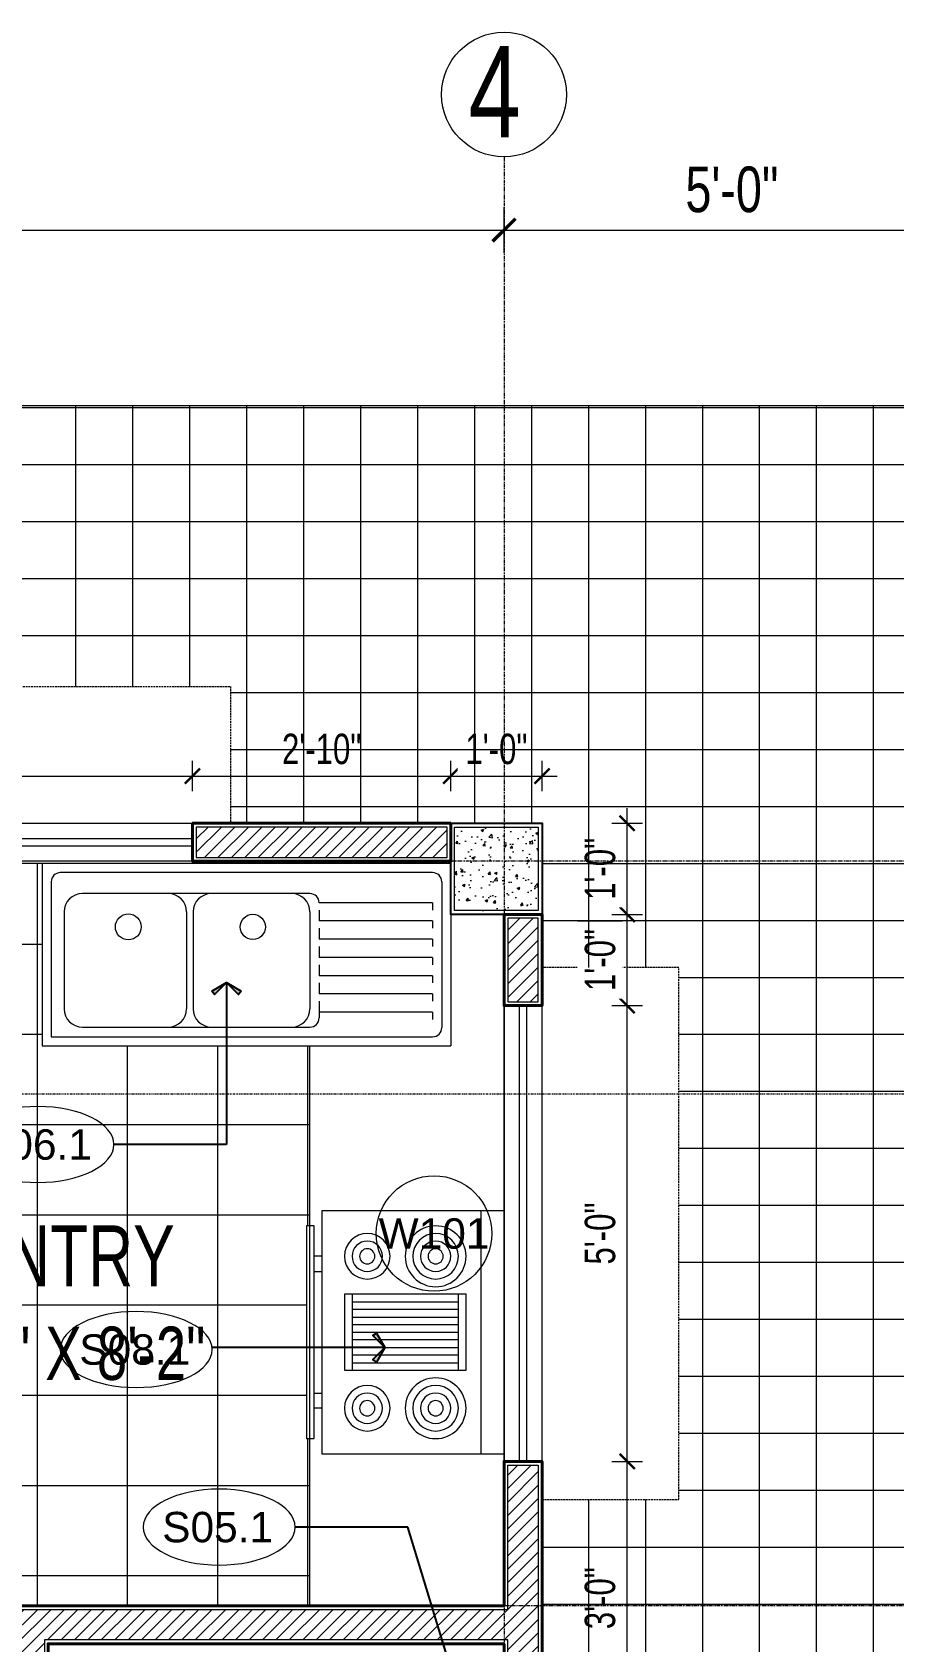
# Model space of a CAD drawing. Header units: inches. Extents: x 985 to 11353, y 526 to 2181.
# Drawn here: x 7154.6 to 7268, y 1702.5 to 1914.4 of the extents above; entities that cross this region are included whole.
import ezdxf
from ezdxf.enums import TextEntityAlignment as Align

# ---------------------------------------------------------------- set-up
doc = ezdxf.new("R2010")
doc.units = ezdxf.units.IN
doc.header["$MEASUREMENT"] = 0
for name, pattern in [('ACAD_ISO12W100', [21, 12, -3, 0, -3, 0, -3]), ('DASH', [0.35, 0.25, -0.1]), ('PHANTOMX2', [5, 2.5, -0.5, 0.5, -0.5, 0.5, -0.5])]:
    doc.linetypes.add(name, pattern=pattern)
for name, color, linetype, lineweight in [('COLUMN', 1, 'Continuous', 25), ('Dimension', 22, 'Continuous', 13), ('Elevation Marker', 252, 'Continuous', 15), ('FLOOR TILE', 40, 'Continuous', 15), ('Glass', 5, 'Continuous', 9), ('grid', 9, 'Continuous', 13), ('Grid marker', 161, 'Continuous', 15), ('Grid Text', 5, 'Continuous', 15), ('HACTH', 8, 'Continuous', 9), ('I-DOOR-IDEN-N', 7, 'Continuous', 15), ('I-FURN-CODE', 171, 'Continuous', 15), ('I-WC----EXST', 7, 'Continuous', 15), ('Plaster Line', 5, 'Continuous', 15), ('railing', 232, 'Continuous', 15), ('Sunshed', 5, 'Continuous', 15), ('wall 05', 3, 'Continuous', 40), ('WINDOW', 140, 'Continuous', 9)]:
    doc.layers.add(name, color=color, linetype=linetype, lineweight=lineweight)
doc.layers.add('Text', color=7, linetype='Continuous')
doc.styles.add('Arial', font='arial.ttf')
doc.styles.add('Swiss721', font='swisscl.ttf')
doc.styles.add('XREF-GROUND-A1$0$ATTR', font='romans.shx', dxfattribs={"width": 0.8, "height": 1.2})
doc.dimstyles.new('DIM08', dxfattribs={"dimtxt": 8, "dimasz": 4, "dimexe": 4, "dimexo": 0, "dimgap": 3, "dimtad": 1, "dimdec": 1, "dimzin": 3, "dimdsep": 46, "dimlunit": 4, "dimtxsty": 'Swiss721', "dimblk": 'ARCHTICK', "dimcen": 0, "dimdle": 4, "dimclrd": 256, "dimclre": 256, "dimclrt": 256, "dimadec": 0, "dimazin": 0, "dimtfac": 1, "dimtdec": 1, "dimtofl": 0, "dimtmove": 0, "dimatfit": 3, "dimldrblk": 'ARCHTICK', "dimfxl": 4, "dimfxlon": 1, "dimtfill": 1, "dimtolj": 1, "dimtzin": 0, "dimlwd": 9, "dimlwe": 9, "dimarcsym": 0})
doc.dimstyles.new('F50', dxfattribs={"dimscale": 50, "dimtxt": 1.6, "dimasz": 1, "dimexe": 1.5, "dimexo": 1, "dimgap": 0.5, "dimtad": 1, "dimdec": 0, "dimzin": 12, "dimdsep": 46, "dimtxsty": 'Arial', "dimblk1": 'ARCHTICK', "dimblk2": 'ARCHTICK', "dimsah": 1, "dimcen": 0, "dimdle": 1.5, "dimclrd": 9, "dimclre": 9, "dimclrt": 2, "dimadec": 0, "dimazin": 3, "dimtfac": 1, "dimtdec": 0, "dimtix": 1, "dimtmove": 2, "dimatfit": 3, "dimldrblk": 'ArrowNote', "dimfxl": 1, "dimtolj": 1, "dimtzin": 0, "dimarcsym": 0})
pattern_1 = [(45, (-112246.3492, -171244.8229), (-0.8838834765, 0.8838834765), [])]

# ---------------------------------------------------------------- blocks, each defined once
blk = doc.blocks.new('C 12X12')
at = {"layer": 'HACTH'}
h = blk.add_hatch(dxfattribs=at)
h.set_pattern_fill('AR-CONC', color=256, scale=0.5, style=0)
h.set_pattern_definition([(50, (0, 0), (3.58630091, -0.313760675), [0.375, -4.125]), (355, (0, 0), (-0.69375667, 3.76096067), [0.3, -3.3]), (100.4514, (0.299, -0.026), (2.89254691, 3.44719771), [0.31870095, -3.50571056]), (46.1842, (0, 1), (5.33620524, -0.82759507), [0.5625, -6.1875]), (96.6356, (0.4447, 0.931), (4.67331353, 4.87058935), [0.47805144, -5.258565]), (351.1842, (0, 1), (4.67330973, 4.870593), [0.45, -4.95]), (21, (0.5, 0.75), (2.98453526, -2.01309445), [0.375, -4.125]), (326, (0.5, 0.75), (1.21657666, 3.62575023), [0.3, -3.3]), (71.4514, (0.7487, 0.5822), (4.20111314, 1.61265248), [0.31870095, -3.50571056]), (37.5, (0, 0), (0.060799277, 1.66446927), [0, -3.26, 0, -3.35, 0, -3.3125]), (7.5, (0, 0), (1.315347687, 1.97205856), [0, -1.91, 0, -3.185, 0, -1.2625]), (327.5, (-1.115, 0), (2.66911218, -0.112774359), [0, -1.25, 0, -3.9, 0, -5.175]), (317.5, (-1.615, 0), (2.915930847, 0.50052491), [0, -1.625, 0, -2.59, 0, -3.675])])
h.paths.add_polyline_path([(88279, -6819.5), (88279, -6808.5), (88268, -6808.5), (88268, -6819.5)])
at = {"layer": 'COLUMN'}
blk.add_lwpolyline([(88267.5, -6808), (88279.5, -6808), (88279.5, -6820), (88267.5, -6820)], close=True, dxfattribs=at)
at = {"layer": 'Plaster Line'}
blk.add_lwpolyline([(88268, -6808.5), (88279, -6808.5), (88279, -6819.5), (88268, -6819.5)], close=True, dxfattribs=at)
blk = doc.blocks.new('XREF-GROUND-A1$0$Oven-P-01')
for p, q in [((0, 525), (800, 525)), ((275, 450), (525, 450)), ((300, 100), (300, 450)), ((325, 450), (325, 100)), ((350, 100), (350, 450)), ((375, 450), (375, 100)), ((400, 100), (400, 450)), ((425, 450), (425, 100)), ((450, 100), (450, 450)), ((475, 450), (475, 100)), ((500, 100), (500, 450)), ((525, 100), (275, 100)), ((150, 0), (150, -25)), ((200, -25), (200, 0)), ((600, -25), (600, 0)), ((650, 0), (650, -25))]:
    blk.add_line(p, q)
for points in [[(0, 0), (0, 600), (800, 600), (800, 0)], [(275, 75), (275, 475), (525, 475), (525, 75)], [(50, -50), (50, -25), (750, -25), (750, -50)]]:
    blk.add_lwpolyline(points, close=True)
for centre, radius in [((150, 375), 100), ((150, 375), 75), ((150, 375), 50), ((650, 375), 100), ((650, 375), 75), ((650, 375), 50), ((150, 375), 25), ((650, 375), 25), ((150, 150), 75), ((650, 150), 75), ((150, 150), 50), ((150, 150), 25), ((650, 150), 50), ((650, 150), 25)]:
    blk.add_circle(centre, radius)
at = {"style": 'XREF-GROUND-A1$0$ATTR', "width": 0.8, "flags": 9}
blk.add_attdef('ESTCODE', (0, 600), '', height=0.2, dxfattribs=at)
blk = doc.blocks.new('XREF-GROUND-A1$0$Sink-Basin-P-03')
for p, q in [((95, 600), (95, 0)), ((1440, 600), (95, 600)), ((1440, 600), (1440, 0)), ((125, 540), (125, 30)), ((1380, 570), (155, 570)), ((1410, 540), (1410, 60)), ((976.5, 501), (227.6, 501)), ((167.6, 441), (167.6, 121.9)), ((570.2, 441), (570.2, 121.9)), ((592.3, 441), (592.3, 121.9)), ((976.5, 441), (976.5, 121.9)), ((1380, 471), (1006.5, 471)), ((1006.5, 447), (1006.5, 411)), ((1380, 471), (1380, 447)), ((1380, 411), (1006.5, 411)), ((1006.5, 387), (1006.5, 351)), ((1380, 411), (1380, 387)), ((1380, 351), (1006.5, 351)), ((1006.5, 327), (1006.5, 291)), ((1380, 351), (1380, 327)), ((1380, 291), (1006.5, 291)), ((1006.5, 267), (1006.5, 231)), ((1380, 291), (1380, 267)), ((1380, 231), (1006.5, 231)), ((1380, 231), (1380, 207)), ((1006.5, 207), (1006.5, 171)), ((1380, 171), (1006.5, 171)), ((1380, 171), (1380, 147)), ((1006.5, 147), (1006.5, 111)), ((1380, 111), (1006.5, 111)), ((1006.5, 109.9), (1006.5, 91.9)), ((1380, 111), (1380, 87)), ((227.6, 61.9), (976.5, 61.9)), ((95, 0), (1440, 0)), ((125, 30), (1380, 30))]:
    blk.add_line(p, q)
for centre, radius in [((378.7, 391.4), 42.6), ((788.4, 391.4), 41.5)]:
    blk.add_circle(centre, radius)
for centre, radius, start, end in [((155, 540), 30, 90, 180), ((1380, 540), 30, 0, 90), ((227.6, 441), 60, 90, 180), ((510.2, 441), 60, 0, 90), ((652.3, 441), 60, 90, 180), ((916.5, 441), 60, 0, 90), ((976.5, 471), 30, 0, 90), ((227.6, 121.9), 60, 180, 270), ((510.2, 121.9), 60, 270, 0), ((652.3, 121.9), 60, 180, 270), ((916.5, 121.9), 60, 270, 0), ((976.5, 91.9), 30, 270, 0), ((1380, 60), 30, 270, 0)]:
    blk.add_arc(centre, radius, start, end)
blk = doc.blocks.new('_ArchTick')
at = {"color": 0, "linetype": 'ByBlock', "const_width": 0.15}
blk.add_lwpolyline([(-0.5, -0.5), (0.5, 0.5)], dxfattribs=at)
blk = doc.blocks.new('*D284')
at = {"layer": 'Defpoints', "color": 0, "transparency": 16777216}
for p in [(7221.69, 1726.28), (7232.9, 1726.28), (7221.69, 1690.28)]:
    blk.add_point(p, dxfattribs=at)
at = {"layer": 'Dimension', "lineweight": 9, "transparency": 16777216}
for p, q in [((7232.9, 1688.28), (7232.9, 1728.28)), ((7230.9, 1726.28), (7234.9, 1726.28)), ((7230.9, 1690.28), (7234.9, 1690.28))]:
    blk.add_line(p, q, dxfattribs=at)
at = {"layer": 'Dimension', "lineweight": 9, "transparency": 16777216, "xscale": 2, "yscale": 2, "zscale": 2}
for p, rotation in [((7232.9, 1726.28), 90), ((7232.9, 1690.28), 270)]:
    blk.add_blockref('_ArchTick', p, dxfattribs=dict(at, rotation=rotation))
at = {"layer": 'Dimension', "transparency": 16777216, "insert": (7229.34, 1708.28), "char_height": 4, "attachment_point": 5, "rotation": 90, "style": 'Swiss721', "bg_fill": 3, "box_fill_scale": 1.25, "bg_fill_color": 256, "bg_fill_true_color": 13158600, "bg_fill_transparency": 0}
blk.add_mtext('\\A1;3\'-0"', dxfattribs=at)
blk = doc.blocks.new('*D285')
at = {"layer": 'Defpoints', "color": 0, "transparency": 16777216}
for p in [(7221.69, 1786.28), (7232.9, 1786.28), (7221.69, 1726.28)]:
    blk.add_point(p, dxfattribs=at)
at = {"layer": 'Dimension', "lineweight": 9, "transparency": 16777216}
for p, q in [((7232.9, 1724.28), (7232.9, 1788.28)), ((7230.9, 1786.28), (7234.9, 1786.28)), ((7230.9, 1726.28), (7234.9, 1726.28))]:
    blk.add_line(p, q, dxfattribs=at)
at = {"layer": 'Dimension', "lineweight": 9, "transparency": 16777216, "xscale": 2, "yscale": 2, "zscale": 2}
for p, rotation in [((7232.9, 1786.28), 90), ((7232.9, 1726.28), 270)]:
    blk.add_blockref('_ArchTick', p, dxfattribs=dict(at, rotation=rotation))
at = {"layer": 'Dimension', "transparency": 16777216, "insert": (7229.35, 1756.28), "char_height": 4, "attachment_point": 5, "rotation": 90, "style": 'Swiss721', "bg_fill": 3, "box_fill_scale": 1.25, "bg_fill_color": 256, "bg_fill_true_color": 13158600, "bg_fill_transparency": 0}
blk.add_mtext('\\A1;5\'-0"', dxfattribs=at)
blk = doc.blocks.new('*D286')
at = {"layer": 'Defpoints', "color": 0, "transparency": 16777216}
for p in [(7221.69, 1798.28), (7221.69, 1786.28)]:
    blk.add_point(p, dxfattribs=at)
at = {"layer": 'Dimension', "lineweight": 9, "transparency": 16777216}
for p, q in [((7232.9, 1784.28), (7232.9, 1800.28)), ((7230.9, 1798.28), (7234.9, 1798.28)), ((7230.9, 1786.28), (7234.9, 1786.28))]:
    blk.add_line(p, q, dxfattribs=at)
at = {"layer": 'Dimension', "lineweight": 9, "transparency": 16777216, "xscale": 2, "yscale": 2, "zscale": 2}
for p, rotation in [((7232.9, 1798.28), 90), ((7232.9, 1786.28), 270)]:
    blk.add_blockref('_ArchTick', p, dxfattribs=dict(at, rotation=rotation))
at = {"layer": 'Dimension', "transparency": 16777216, "insert": (7229.35, 1792.28), "char_height": 4, "attachment_point": 5, "rotation": 90, "style": 'Swiss721', "bg_fill": 3, "box_fill_scale": 1.25, "bg_fill_color": 256, "bg_fill_true_color": 13158600, "bg_fill_transparency": 0}
blk.add_mtext('\\A1;1\'-0"', dxfattribs=at)
at = {"layer": 'Defpoints', "color": 0, "transparency": 16777216}
blk.add_point((7232.9, 1798.28), dxfattribs=at)
blk = doc.blocks.new('*D287')
at = {"layer": 'Defpoints', "color": 0, "transparency": 16777216}
for p in [(7221.69, 1810.28), (7221.69, 1798.28)]:
    blk.add_point(p, dxfattribs=at)
at = {"layer": 'Dimension', "lineweight": 9, "transparency": 16777216}
for p, q in [((7232.9, 1796.28), (7232.9, 1812.28)), ((7230.9, 1810.28), (7234.9, 1810.28)), ((7230.9, 1798.28), (7234.9, 1798.28))]:
    blk.add_line(p, q, dxfattribs=at)
at = {"layer": 'Dimension', "lineweight": 9, "transparency": 16777216, "xscale": 2, "yscale": 2, "zscale": 2}
for p, rotation in [((7232.9, 1810.28), 90), ((7232.9, 1798.28), 270)]:
    blk.add_blockref('_ArchTick', p, dxfattribs=dict(at, rotation=rotation))
at = {"layer": 'Dimension', "transparency": 16777216, "insert": (7229.35, 1804.28), "char_height": 4, "attachment_point": 5, "rotation": 90, "style": 'Swiss721', "bg_fill": 3, "box_fill_scale": 1.25, "bg_fill_color": 256, "bg_fill_true_color": 13158600, "bg_fill_transparency": 0}
blk.add_mtext('\\A1;1\'-0"', dxfattribs=at)
at = {"layer": 'Defpoints', "color": 0, "transparency": 16777216}
blk.add_point((7232.9, 1810.28), dxfattribs=at)
blk = doc.blocks.new('*D297')
at = {"layer": 'Defpoints', "color": 0, "transparency": 16777216}
for p in [(7175.69, 1816.49), (7115.69, 1810.28), (7175.69, 1810.28)]:
    blk.add_point(p, dxfattribs=at)
at = {"layer": 'Dimension', "lineweight": 9, "transparency": 16777216}
for p, q in [((7115.69, 1814.49), (7115.69, 1818.49)), ((7175.69, 1814.49), (7175.69, 1818.49)), ((7113.69, 1816.49), (7177.69, 1816.49))]:
    blk.add_line(p, q, dxfattribs=at)
at = {"layer": 'Dimension', "lineweight": 9, "transparency": 16777216, "xscale": 2, "yscale": 2, "zscale": 2, "rotation": 180}
blk.add_blockref('_ArchTick', (7115.69, 1816.49), dxfattribs=at)
at = {"layer": 'Dimension', "lineweight": 9, "transparency": 16777216, "xscale": 2, "yscale": 2, "zscale": 2}
blk.add_blockref('_ArchTick', (7175.69, 1816.49), dxfattribs=at)
at = {"layer": 'Dimension', "transparency": 16777216, "insert": (7145.69, 1820.04), "char_height": 4, "attachment_point": 5, "style": 'Swiss721', "bg_fill": 3, "box_fill_scale": 1.25, "bg_fill_color": 256, "bg_fill_true_color": 13158600, "bg_fill_transparency": 0}
blk.add_mtext('\\A1;5\'-0"', dxfattribs=at)
blk = doc.blocks.new('*D298')
at = {"layer": 'Defpoints', "color": 0, "transparency": 16777216}
for p in [(7209.69, 1816.49), (7175.69, 1810.28), (7209.69, 1810.28)]:
    blk.add_point(p, dxfattribs=at)
at = {"layer": 'Dimension', "lineweight": 9, "transparency": 16777216}
for p, q in [((7175.69, 1814.49), (7175.69, 1818.49)), ((7209.69, 1814.49), (7209.69, 1818.49)), ((7173.69, 1816.49), (7211.69, 1816.49))]:
    blk.add_line(p, q, dxfattribs=at)
at = {"layer": 'Dimension', "lineweight": 9, "transparency": 16777216, "xscale": 2, "yscale": 2, "zscale": 2, "rotation": 180}
blk.add_blockref('_ArchTick', (7175.69, 1816.49), dxfattribs=at)
at = {"layer": 'Dimension', "lineweight": 9, "transparency": 16777216, "xscale": 2, "yscale": 2, "zscale": 2}
blk.add_blockref('_ArchTick', (7209.69, 1816.49), dxfattribs=at)
at = {"layer": 'Dimension', "transparency": 16777216, "insert": (7192.69, 1820.04), "char_height": 4, "attachment_point": 5, "style": 'Swiss721', "bg_fill": 3, "box_fill_scale": 1.25, "bg_fill_color": 256, "bg_fill_true_color": 13158600, "bg_fill_transparency": 0}
blk.add_mtext('\\A1;2\'-10"', dxfattribs=at)
blk = doc.blocks.new('*D299')
at = {"layer": 'Defpoints', "color": 0, "transparency": 16777216}
for p in [(7209.69, 1810.28), (7221.69, 1810.28)]:
    blk.add_point(p, dxfattribs=at)
at = {"layer": 'Dimension', "lineweight": 9, "transparency": 16777216}
for p, q in [((7209.69, 1814.49), (7209.69, 1818.49)), ((7221.69, 1814.49), (7221.69, 1818.49)), ((7207.69, 1816.49), (7223.69, 1816.49))]:
    blk.add_line(p, q, dxfattribs=at)
at = {"layer": 'Dimension', "lineweight": 9, "transparency": 16777216, "xscale": 2, "yscale": 2, "zscale": 2, "rotation": 180}
blk.add_blockref('_ArchTick', (7209.69, 1816.49), dxfattribs=at)
at = {"layer": 'Dimension', "lineweight": 9, "transparency": 16777216, "xscale": 2, "yscale": 2, "zscale": 2}
blk.add_blockref('_ArchTick', (7221.69, 1816.49), dxfattribs=at)
at = {"layer": 'Dimension', "transparency": 16777216, "insert": (7215.69, 1820.04), "char_height": 4, "attachment_point": 5, "style": 'Swiss721', "bg_fill": 3, "box_fill_scale": 1.25, "bg_fill_color": 256, "bg_fill_true_color": 13158600, "bg_fill_transparency": 0}
blk.add_mtext('\\A1;1\'-0"', dxfattribs=at)
at = {"layer": 'Defpoints', "color": 0, "transparency": 16777216}
blk.add_point((7221.69, 1816.49), dxfattribs=at)
blk = doc.blocks.new('wall&door')
at = {"color": 0, "linetype": 'ByBlock', "lineweight": -2}
blk.add_circle((0, 0), 3.039, dxfattribs=at)
at = {"color": 0, "linetype": 'ByBlock', "lineweight": -2, "ltscale": 25.4, "style": 'Arial'}
blk.add_attdef('PT1', text='', height=1.6, dxfattribs=at).set_placement((0, 0), align=Align.MIDDLE_CENTER)
blk = doc.blocks.new('ArrowNote')
at = {"linetype": 'ByBlock', "lineweight": -2}
h = blk.add_hatch(color=0, dxfattribs=at)
h.paths.add_polyline_path([(-0.56, -0.96), (-0.79, -0.79), (0, 0)])
h.paths.add_polyline_path([(-0.56, 0.96), (0, 0), (-0.79, 0.79)])
at = {"color": 0, "linetype": 'ByBlock', "lineweight": -2}
blk.add_lwpolyline([(0, 0), (-2, 0)], dxfattribs=at)
for points in [[(-0.56, 0.96), (0, 0), (-0.79, 0.79)], [(-0.56, -0.96), (-0.79, -0.79), (0, 0)]]:
    blk.add_lwpolyline(points, close=True, dxfattribs=at)
blk = doc.blocks.new('Floor Fin')
at = {"extrusion": (0, 0, -1)}
blk.add_ellipse((0, 0), major_axis=(4, 0), ratio=0.5, start_param=4.712389, end_param=10.995574, dxfattribs=at)
at = {"color": 0, "linetype": 'ByBlock', "lineweight": -2, "ltscale": 25.4, "style": 'Arial'}
blk.add_attdef('CA3', text='', height=1.6, dxfattribs=at).set_placement((0, 0), align=Align.MIDDLE_CENTER)
blk = doc.blocks.new('*D340')
at = {"layer": 'Defpoints', "color": 0, "transparency": 16777216}
for p in [(7216.69, 1888.36), (7048.19, 1865.29), (7216.69, 1865.29)]:
    blk.add_point(p, dxfattribs=at)
at = {"layer": 'Dimension', "lineweight": 9, "transparency": 16777216}
for p, q in [((7048.19, 1885.36), (7048.19, 1891.36)), ((7216.69, 1885.36), (7216.69, 1891.36)), ((7045.19, 1888.36), (7219.69, 1888.36))]:
    blk.add_line(p, q, dxfattribs=at)
at = {"layer": 'Dimension', "lineweight": 9, "transparency": 16777216, "xscale": 3, "yscale": 3, "zscale": 3, "rotation": 180}
blk.add_blockref('_ArchTick', (7048.19, 1888.36), dxfattribs=at)
at = {"layer": 'Dimension', "lineweight": 9, "transparency": 16777216, "xscale": 3, "yscale": 3, "zscale": 3}
blk.add_blockref('_ArchTick', (7216.69, 1888.36), dxfattribs=at)
at = {"layer": 'Dimension', "transparency": 16777216, "insert": (7132.44, 1897.63), "char_height": 6, "attachment_point": 5, "style": 'Swiss721', "bg_fill": 3, "box_fill_scale": 1.25, "bg_fill_color": 256, "bg_fill_true_color": 13158600, "bg_fill_transparency": 0}
blk.add_mtext('\\A1;14\'-0{\\H1.000000x;\\S1/2;}"', dxfattribs=at)
blk = doc.blocks.new('*D341')
at = {"layer": 'Defpoints', "color": 0, "transparency": 16777216}
for p in [(7276.7, 1888.36), (7216.69, 1865.29), (7276.7, 1865.29)]:
    blk.add_point(p, dxfattribs=at)
at = {"layer": 'Dimension', "lineweight": 9, "transparency": 16777216}
for p, q in [((7216.69, 1885.36), (7216.69, 1891.36)), ((7276.7, 1885.36), (7276.7, 1891.36)), ((7213.69, 1888.36), (7279.7, 1888.36))]:
    blk.add_line(p, q, dxfattribs=at)
at = {"layer": 'Dimension', "lineweight": 9, "transparency": 16777216, "xscale": 3, "yscale": 3, "zscale": 3, "rotation": 180}
blk.add_blockref('_ArchTick', (7216.69, 1888.36), dxfattribs=at)
at = {"layer": 'Dimension', "lineweight": 9, "transparency": 16777216, "xscale": 3, "yscale": 3, "zscale": 3}
blk.add_blockref('_ArchTick', (7276.7, 1888.36), dxfattribs=at)
at = {"layer": 'Dimension', "transparency": 16777216, "insert": (7246.69, 1893.68), "char_height": 6, "attachment_point": 5, "style": 'Swiss721', "bg_fill": 3, "box_fill_scale": 1.25, "bg_fill_color": 256, "bg_fill_true_color": 13158600, "bg_fill_transparency": 0}
blk.add_mtext('\\A1;5\'-0"', dxfattribs=at)

msp = doc.modelspace()

# ---------------------------------------------------------------- hatches: boundary and pattern name
at = {"layer": 'FLOOR TILE'}
h = msp.add_hatch(dxfattribs=at)
h.set_pattern_fill('ANSI37', color=256, scale=95, angle=45, style=0)
h.set_pattern_definition([(90, (-134121.618, -169930.004), (-11.875, 3e-15), []), (180, (-134121.618, -169930.004), (-3e-15, -11.875), [])])
edge = h.paths.add_edge_path()
edge.add_line((7123.16, 1774.64), (7123.16, 1767.36))
edge.add_ellipse((7121.56, 1767.36), major_axis=(1.6, 0), ratio=0.8, start_angle=270, end_angle=360, ccw=False)
edge.add_line((7121.56, 1766.08), (7120.16, 1766.08))
edge.add_line((7120.16, 1766.08), (7120.16, 1766.4))
edge.add_line((7120.16, 1766.4), (7119.76, 1766.4))
edge.add_line((7119.76, 1766.4), (7119.76, 1766.08))
edge.add_line((7119.76, 1766.08), (7099.16, 1766.08))
edge.add_line((7099.16, 1766.08), (7099.16, 1774.64))
edge.add_line((7099.16, 1774.64), (7098.69, 1774.64))
edge.add_line((7098.69, 1774.64), (7098.69, 1707.29))
edge.add_line((7098.69, 1707.29), (7191.13, 1707.29))
edge.add_line((7191.13, 1707.29), (7191.13, 1729.28))
edge.add_line((7191.13, 1729.28), (7190.69, 1729.28))
edge.add_line((7190.69, 1729.28), (7190.69, 1757.28))
edge.add_line((7190.69, 1757.28), (7191.13, 1757.28))
edge.add_line((7191.13, 1757.28), (7191.13, 1774.64))
edge.add_line((7191.13, 1774.64), (7123.16, 1774.64))
edge = h.paths.add_edge_path()
edge.add_line((7191.13, 1774.64), (7191.13, 1780.98))
edge.add_line((7191.13, 1780.98), (7155.89, 1780.98))
edge.add_line((7155.89, 1780.98), (7155.89, 1804.98))
edge.add_line((7155.89, 1804.98), (7098.69, 1804.98))
edge.add_line((7098.69, 1804.98), (7098.69, 1774.64))
edge.add_line((7098.69, 1774.64), (7099.16, 1774.64))
edge.add_line((7099.16, 1774.64), (7099.16, 1785.28))
edge.add_line((7099.16, 1785.28), (7099.16, 1798.48))
edge.add_line((7099.16, 1798.48), (7119.76, 1798.48))
edge.add_line((7119.76, 1798.48), (7119.76, 1798.26))
edge.add_line((7119.76, 1798.26), (7120.16, 1798.26))
edge.add_line((7120.16, 1798.26), (7120.16, 1798.48))
edge.add_line((7120.16, 1798.48), (7121.56, 1798.48))
edge.add_ellipse((7121.56, 1797.6), major_axis=(-1.6, 0), ratio=0.55, start_angle=180, end_angle=270, ccw=False)
edge.add_line((7123.16, 1797.6), (7123.16, 1790.78))
edge.add_line((7123.16, 1790.78), (7124.16, 1790.78))
edge.add_line((7124.16, 1790.78), (7124.16, 1789.68))
edge.add_line((7124.16, 1789.68), (7124.16, 1786.93))
edge.add_line((7124.16, 1786.93), (7123.16, 1786.93))
edge.add_line((7123.16, 1786.93), (7123.16, 1786.16))
edge.add_ellipse((7121.56, 1786.16), major_axis=(1.6, 0), ratio=0.55, start_angle=270.0003, end_angle=360, ccw=False)
edge.add_ellipse((7121.56, 1784), major_axis=(-1.6, 0), ratio=0.8, start_angle=180, end_angle=269.9997, ccw=False)
edge.add_line((7123.16, 1784), (7123.16, 1782.88))
edge.add_line((7123.16, 1782.88), (7124.16, 1782.88))
edge.add_line((7124.16, 1782.88), (7124.16, 1778.88))
edge.add_line((7124.16, 1778.88), (7124.16, 1777.28))
edge.add_line((7124.16, 1777.28), (7123.16, 1777.28))
edge.add_line((7123.16, 1777.28), (7123.16, 1774.64))
edge.add_line((7123.16, 1774.64), (7191.13, 1774.64))
at = {"layer": 'HACTH'}
h = msp.add_hatch(dxfattribs=at)
h.set_pattern_fill('ANSI31', color=256, scale=10, style=0)
h.set_pattern_definition(pattern_1)
h.paths.add_polyline_path([(7209.19, 1805.78), (7209.19, 1809.78), (7176.19, 1809.78), (7176.19, 1805.78)])
h = msp.add_hatch(dxfattribs=at)
h.set_pattern_fill('ANSI31', color=256, scale=10, style=0)
h.set_pattern_definition(pattern_1)
h.paths.add_polyline_path([(7217.19, 1786.78), (7221.19, 1786.78), (7221.19, 1797.78), (7217.19, 1797.78)])
h = msp.add_hatch(dxfattribs=at)
h.set_pattern_fill('ANSI31', color=256, scale=10, style=0)
h.set_pattern_definition([(45, (-115482.1609, -169903.1285), (-0.8838834765, 0.8838834765), [])])
h.paths.add_polyline_path([(7217.19, 1702.79), (7217.19, 1690.78), (7221.19, 1690.78), (7221.19, 1725.78), (7217.19, 1725.78), (7217.19, 1706.79), (7139.19, 1706.79), (7139.19, 1702.79), (7152.19, 1702.79), (7152.19, 1605.78), (7056.19, 1605.78), (7056.19, 1601.78), (7156.19, 1601.78), (7156.19, 1702.79)])

# ---------------------------------------------------------------- linework, layer by layer
at = {"layer": 'FLOOR TILE'}
msp.add_lwpolyline([(7098.69, 1707.29), (7216.69, 1707.29), (7216.69, 1798.28), (7209.69, 1798.28), (7209.69, 1804.98), (7098.69, 1804.98)], close=True, dxfattribs=at)
at = {"layer": 'Glass', "ltscale": 10}
for points in [[(7175.69, 1808.28), (7175.69, 1807.28), (7115.69, 1807.28), (7115.69, 1808.28)], [(7219.69, 1786.28), (7218.69, 1786.28), (7218.69, 1726.28), (7219.69, 1726.28)]]:
    msp.add_lwpolyline(points, close=True, dxfattribs=at)
at = {"layer": 'Grid marker'}
msp.add_circle((7216.69, 1906.2), 8.21, dxfattribs=at)
at = {"layer": 'I-WC----EXST'}
msp.add_line((7155.89, 1780.98), (7192.48, 1780.98), dxfattribs=at)
msp.add_lwpolyline([(7191.13, 1707.29), (7191.13, 1780.98)], dxfattribs=at)
at = {"layer": 'Plaster Line'}
for points in [[(7209.19, 1809.78), (7176.19, 1809.78), (7176.19, 1805.78), (7209.19, 1805.78)], [(7221.19, 1797.78), (7217.19, 1797.78), (7217.19, 1786.78), (7221.19, 1786.78)], [(7217.19, 1702.79), (7156.19, 1702.79), (7156.19, 1601.78), (7056.19, 1601.78), (7056.19, 1605.78), (7152.19, 1605.78), (7152.19, 1702.79), (7139.19, 1702.79), (7139.19, 1706.79), (7217.19, 1706.79), (7217.19, 1725.78), (7221.19, 1725.78), (7221.19, 1690.78), (7217.19, 1690.78), (7217.19, 1702.79)]]:
    msp.add_lwpolyline(points, close=True, dxfattribs=at)
at = {"layer": 'railing', "ltscale": 20}
msp.add_lwpolyline([(6752.69, 1865.29), (6552.69, 1865.29), (6552.69, 1810.28), (6552.69, 1865.29), (7221.69, 1865.29), (7276.7, 1865.29), (7276.7, 1456.28), (7221.19, 1456.28)], dxfattribs=at)
at = {"layer": 'Sunshed', "linetype": 'DASH'}
for points in [[(7110.69, 1810.28), (7110.69, 1828.28), (7180.69, 1828.28), (7180.69, 1810.28)], [(7221.69, 1721.28), (7239.69, 1721.28), (7239.69, 1791.28), (7221.69, 1791.28)]]:
    msp.add_lwpolyline(points, dxfattribs=at)
at = {"layer": 'wall 05'}
for points in [[(7209.69, 1810.28), (7175.69, 1810.28), (7175.69, 1805.28), (7209.69, 1805.28)], [(7221.69, 1798.28), (7216.69, 1798.28), (7216.69, 1786.28), (7221.69, 1786.28)]]:
    msp.add_lwpolyline(points, close=True, dxfattribs=at)
for points in [[(7216.69, 1707.29), (7216.69, 1726.28), (7221.69, 1726.28), (7221.69, 1690.28), (7216.69, 1690.28), (7216.69, 1702.29)], [(7216.69, 1702.29), (7156.69, 1702.29), (7156.69, 1601.28), (7055.69, 1601.28), (7055.69, 1606.28), (7151.69, 1606.28), (7151.69, 1702.29), (7138.69, 1702.29), (7138.69, 1707.29), (7216.69, 1707.29)]]:
    msp.add_lwpolyline(points, dxfattribs=at)
at = {"layer": 'WINDOW', "ltscale": 10}
for points in [[(7175.69, 1810.28), (7175.69, 1805.28), (7115.69, 1805.28), (7115.69, 1810.28)], [(7221.69, 1786.28), (7216.69, 1786.28), (7216.69, 1726.28), (7221.69, 1726.28)]]:
    msp.add_lwpolyline(points, close=True, dxfattribs=at)

# ---------------------------------------------------------------- block references
at = {"layer": 'HACTH'}
msp.add_blockref('C 12X12', (-81057.81, 8618.28), dxfattribs=at)
at = {"layer": 'I-DOOR-IDEN-N'}
ref = msp.add_blockref('wall&door', (7207.48, 1756.28), dxfattribs=dict(at, xscale=2.5, yscale=2.5, zscale=2.5))
ref.add_attrib('PT1', 'W101', dxfattribs={"layer": '0', "color": 7, "linetype": 'ByBlock', "lineweight": -2, "ltscale": 25.4, "height": 4, "style": 'Arial'}).set_placement((7207.48, 1756.28), align=Align.MIDDLE_CENTER)
at = {"layer": 'I-FURN-CODE'}
ref = msp.add_blockref('Floor Fin', (7155.34, 1768), dxfattribs=dict(at, xscale=2.5, yscale=2.5, zscale=2.5))
ref.add_attrib('CA3', 'S06.1', dxfattribs={"layer": '0', "color": 7, "linetype": 'ByBlock', "lineweight": -2, "ltscale": 25.4, "height": 4, "style": 'Arial'}).set_placement((7155.15, 1768), align=Align.MIDDLE_CENTER)
ref = msp.add_blockref('Floor Fin', (7168.28, 1741.01), dxfattribs=dict(at, xscale=2.5, yscale=2.5, zscale=2.5))
ref.add_attrib('CA3', 'S08.1', dxfattribs={"layer": '0', "color": 7, "linetype": 'ByBlock', "lineweight": -2, "ltscale": 25.4, "height": 4, "style": 'Arial'}).set_placement((7168.09, 1741.01), align=Align.MIDDLE_CENTER)
ref = msp.add_blockref('Floor Fin', (7179.19, 1717.64), dxfattribs=dict(at, xscale=2.5, yscale=2.5, zscale=2.5))
ref.add_attrib('CA3', 'S05.1', dxfattribs={"layer": '0', "color": 7, "linetype": 'ByBlock', "lineweight": -2, "ltscale": 25.4, "height": 4, "style": 'Arial'}).set_placement((7179, 1717.64), align=Align.MIDDLE_CENTER)
at = {"layer": 'I-WC----EXST', "xscale": 0.03999999997904524, "yscale": 0.03999999997904524, "zscale": 0.03999999997904524}
msp.add_blockref('XREF-GROUND-A1$0$Sink-Basin-P-03', (7152.09, 1780.98), dxfattribs=at)
at = {"layer": 'I-WC----EXST', "xscale": -0.03999999997904524, "yscale": 0.03999999997904524, "zscale": 0.03999999997904524, "rotation": 270}
msp.add_blockref('XREF-GROUND-A1$0$Oven-P-01', (7192.69, 1727.28), dxfattribs=at)

# ---------------------------------------------------------------- texts
at = {"layer": 'Grid Text', "insert": (7215.45, 1912.57), "char_height": 12, "attachment_point": 2, "style": 'Swiss721'}
msp.add_mtext('4', dxfattribs=at)
at = {"layer": 'Text', "insert": (7156.72, 1757.35), "char_height": 8, "width": 46.2251, "attachment_point": 2, "style": 'Swiss721'}
msp.add_mtext('PANTRY {\\H0.875x;9\'-10" X 8\'-2" }', dxfattribs=at)

# ---------------------------------------------------------------- leaders
at = {"layer": 'I-FURN-CODE'}
for points, override in [([(7180.17, 1789.31), (7180.17, 1768), (7165.34, 1768)], {"dimasz": 0.04, "dimtad": 0, "dimfxl": 0.18}), ([(7201.01, 1741.26), (7178.27, 1741.26)], {"dimasz": 0.04, "dimgap": 0.5, "dimtad": 0, "dimfxl": 0.18}), ([(7209.69, 1699.04), (7204.02, 1717.64), (7189.19, 1717.64)], {"dimasz": 0.04, "dimtad": 0, "dimfxl": 0.18})]:
    msp.add_leader(points, dimstyle='F50', override=override, dxfattribs=at)

# ---------------------------------------------------------------- next in the draw order: dimensions: what is measured, and where the dimension line sits
at = {"layer": 'Dimension'}
dim = msp.add_linear_dim(base=(7175.69, 1816.49), p1=(7115.69, 1810.28), p2=(7175.69, 1810.28), dimstyle='DIM08', override={"dimscale": 0.5, "dimarcsym": 2}, dxfattribs=at)
dim.commit()
dim.dimension.update_dxf_attribs({"geometry": '*D297', "text_midpoint": (7145.69, 1820.04)})
dim = msp.add_linear_dim(base=(7232.9, 1726.28), p1=(7221.69, 1690.28), p2=(7221.69, 1726.28), angle=90, dimstyle='DIM08', override={"dimscale": 0.5, "dimarcsym": 2}, dxfattribs=at)
dim.commit()
dim.dimension.update_dxf_attribs({"geometry": '*D284', "text_midpoint": (7229.34, 1708.28)})

# ---------------------------------------------------------------- next in the draw order: linework, layer by layer
at = {"layer": 'grid', "linetype": 'PHANTOMX2', "ltscale": 0.2}
msp.add_line((7284.15, 1707.29), (6515.44, 1707.29), dxfattribs=at)

# ---------------------------------------------------------------- next in the draw order: dimensions: what is measured, and where the dimension line sits
at = {"layer": 'Dimension'}
dim = msp.add_linear_dim(base=(7209.69, 1816.49), p1=(7175.69, 1810.28), p2=(7209.69, 1810.28), dimstyle='DIM08', override={"dimscale": 0.5, "dimarcsym": 2}, dxfattribs=at)
dim.commit()
dim.dimension.update_dxf_attribs({"geometry": '*D298', "text_midpoint": (7192.69, 1820.04)})
dim = msp.add_linear_dim(base=(7232.9, 1786.28), p1=(7221.69, 1726.28), p2=(7221.69, 1786.28), angle=90, dimstyle='DIM08', override={"dimscale": 0.5, "dimarcsym": 2}, dxfattribs=at)
dim.commit()
dim.dimension.update_dxf_attribs({"geometry": '*D285', "text_midpoint": (7229.35, 1756.28)})

# ---------------------------------------------------------------- next in the draw order: linework, layer by layer
at = {"layer": 'Elevation Marker', "linetype": 'ACAD_ISO12W100', "ltscale": 0.02}
msp.add_line((7278.21, 1774.64), (6525.49, 1774.64), dxfattribs=at)

# ---------------------------------------------------------------- next in the draw order: dimensions: what is measured, and where the dimension line sits
at = {"layer": 'Dimension'}
dim = msp.add_linear_dim(base=(7232.9, 1798.28), p1=(7221.69, 1786.28), p2=(7221.69, 1798.28), angle=90, dimstyle='DIM08', override={"dimscale": 0.5, "dimarcsym": 2}, dxfattribs=at)
dim.commit()
dim.dimension.update_dxf_attribs({"geometry": '*D286', "text_midpoint": (7229.35, 1792.28)})

# ---------------------------------------------------------------- next in the draw order: dimensions: what is measured, and where the dimension line sits
dim = msp.add_linear_dim(base=(7232.9, 1810.28), p1=(7221.69, 1798.28), p2=(7221.69, 1810.28), angle=90, dimstyle='DIM08', override={"dimscale": 0.5, "dimarcsym": 2}, dxfattribs=at)
dim.commit()
dim.dimension.update_dxf_attribs({"geometry": '*D287', "text_midpoint": (7229.35, 1804.28)})

# ---------------------------------------------------------------- next in the draw order: linework, layer by layer
at = {"layer": 'grid', "linetype": 'PHANTOMX2', "ltscale": 0.2}
msp.add_line((7284.15, 1805.28), (6515.44, 1805.28), dxfattribs=at)

# ---------------------------------------------------------------- next in the draw order: dimensions: what is measured, and where the dimension line sits
at = {"layer": 'Dimension'}
dim = msp.add_linear_dim(base=(7221.69, 1816.49), p1=(7209.69, 1810.28), p2=(7221.69, 1810.28), dimstyle='DIM08', override={"dimscale": 0.5, "dimarcsym": 2}, dxfattribs=at)
dim.commit()
dim.dimension.update_dxf_attribs({"geometry": '*D299', "text_midpoint": (7215.69, 1820.04)})

# ---------------------------------------------------------------- next in the draw order: linework, layer by layer
at = {"layer": 'grid', "linetype": 'PHANTOMX2', "ltscale": 0.2}
msp.add_line((7216.69, 1897.99), (7216.69, 1391.54), dxfattribs=at)

# ---------------------------------------------------------------- next in the draw order: dimensions: what is measured, and where the dimension line sits
at = {"layer": 'Dimension'}
dim = msp.add_linear_dim(base=(7216.69, 1888.36), p1=(7048.19, 1865.29), p2=(7216.69, 1865.29), angle=180, dimstyle='DIM08', override={"dimscale": 0.75, "dimarcsym": 1}, dxfattribs=at)
dim.commit()
dim.dimension.update_dxf_attribs({"geometry": '*D340', "text_midpoint": (7132.44, 1897.63)})

# ---------------------------------------------------------------- next in the draw order: dimensions: what is measured, and where the dimension line sits
dim = msp.add_linear_dim(base=(7276.7, 1888.36), p1=(7216.69, 1865.29), p2=(7276.7, 1865.29), angle=180, dimstyle='DIM08', override={"dimscale": 0.75, "dimarcsym": 1}, dxfattribs=at)
dim.commit()
dim.dimension.update_dxf_attribs({"geometry": '*D341', "text_midpoint": (7246.69, 1893.68)})

# ---------------------------------------------------------------- next in the draw order: hatches: boundary and pattern name
at = {"layer": 'HACTH', "ltscale": 10}
h = msp.add_hatch(dxfattribs=at)
h.set_pattern_fill('ANSI37', color=256, scale=60, angle=45, style=0)
h.set_pattern_definition([(90, (-132002.168, -169930.0044), (-7.5, 1e-15), []), (180, (-132002.168, -169930.0044), (-1e-15, -7.5), [])])
h.paths.add_polyline_path([(7276.7, 1865.29), (7221.69, 1865.29), (6552.69, 1865.29), (6552.69, 1810.28), (6612.69, 1810.28), (6624.69, 1810.28), (6731.69, 1810.28), (6731.69, 1846.29), (6875.69, 1846.29), (6875.69, 1810.28), (6881.69, 1810.28), (6881.69, 1828.28), (6951.69, 1828.28), (6951.69, 1810.28), (6975.69, 1810.28), (6975.69, 1828.28), (7045.69, 1828.28), (7045.69, 1810.28), (7055.69, 1810.28), (7110.69, 1810.28), (7110.69, 1828.28), (7180.69, 1828.28), (7180.69, 1810.28), (7209.69, 1810.28), (7221.69, 1810.28), (7221.69, 1798.28), (7221.69, 1791.28), (7239.69, 1791.28), (7239.69, 1721.28), (7221.69, 1721.28), (7221.69, 1695.28), (7239.69, 1695.28), (7239.69, 1630.28), (7257.7, 1630.28), (7257.7, 1530.28), (7221.69, 1530.28), (7221.69, 1516.28), (7221.69, 1456.28), (7276.7, 1456.28)])
h.paths.add_polyline_path([(6612.69, 1791.29), (6612.69, 1798.28), (6612.69, 1805.28), (6552.69, 1805.28), (6552.69, 1606.28), (6612.69, 1606.28), (6612.69, 1636.29), (6594.69, 1636.29), (6576.68, 1636.29), (6576.68, 1738.29), (6612.69, 1738.29)], flags=17)

doc.saveas('drawing.dxf')
